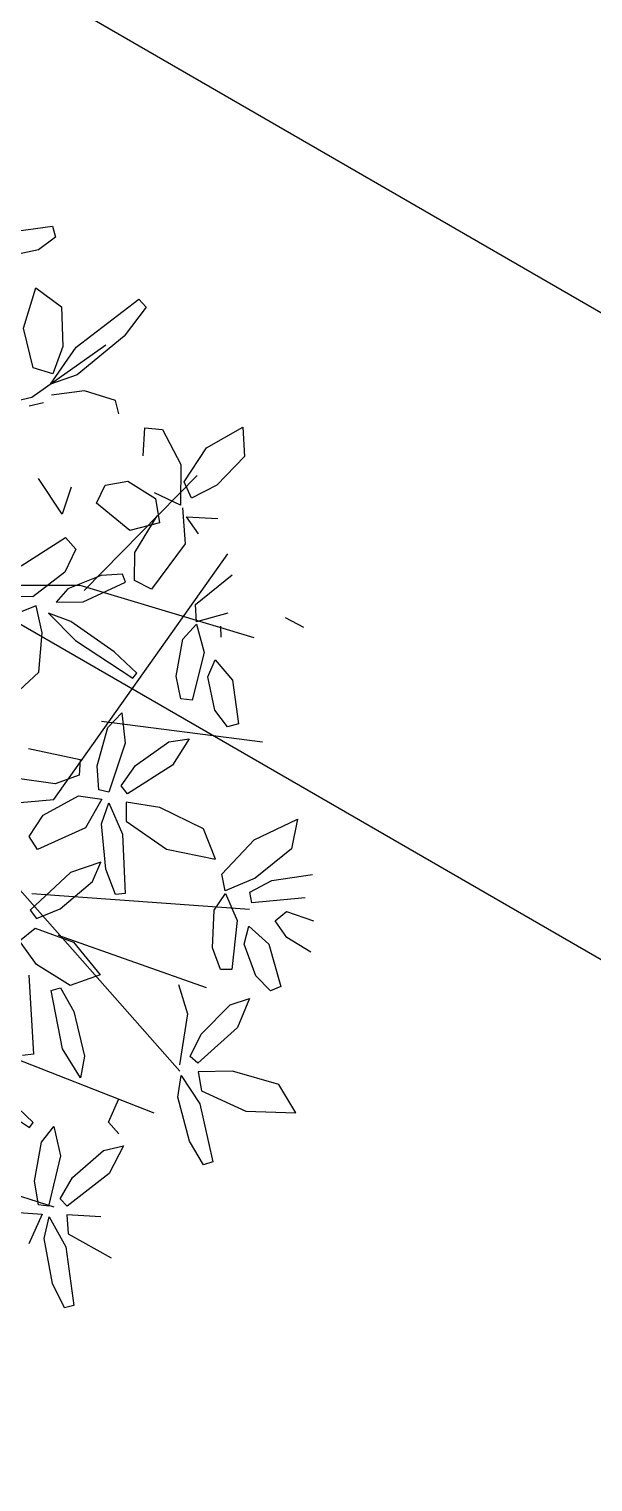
# Model space of a CAD drawing. Extents: x 8365 to 8547, y -347 to -272.
# Drawn here: x 8515.565 to 8516.168, y -302.98 to -301.425 of the extents above; entities that cross this region are included whole.
import ezdxf

# ---------------------------------------------------------------- set-up
doc = ezdxf.new("R2010")
doc.units = 0
doc.layers.get('0').update_dxf_attribs({"linetype": 'CONTINUOUS'})
doc.layers.add('1', color=7, linetype='CONTINUOUS')

msp = doc.modelspace()

# ---------------------------------------------------------------- linework, layer by layer
at = {"color": 62}
for p, q in [((8515.543, -301.6422), (8515.5897, -301.6358)), ((8515.5897, -301.6358), (8515.5929, -301.6476)), ((8515.5929, -301.6476), (8515.5749, -301.661))]:
    msp.add_line(p, q, dxfattribs=at)
at = {"color": 64}
for p, q in [((8515.5749, -301.661), (8515.5395, -301.6684)), ((8515.5587, -301.7449), (8515.5719, -301.7016)), ((8515.5719, -301.7016), (8515.5993, -301.7219)), ((8515.6149, -301.7651), (8515.6823, -301.7138)), ((8515.6823, -301.7138), (8515.6899, -301.7225)), ((8515.5993, -301.7219), (8515.6008, -301.7646)), ((8515.6899, -301.7225), (8515.6666, -301.7533)), ((8515.5691, -301.7873), (8515.5587, -301.7449)), ((8515.5677, -301.8187), (8515.647, -301.7628)), ((8515.6666, -301.7533), (8515.6163, -301.7947)), ((8515.5874, -301.8047), (8515.6149, -301.7651)), ((8515.6008, -301.7646), (8515.5899, -301.7938)), ((8515.5899, -301.7938), (8515.5691, -301.7873)), ((8515.6163, -301.7947), (8515.5874, -301.8047)), ((8515.5647, -301.8279), (8515.5802, -301.8243)), ((8515.624, -301.8118), (8515.5888, -301.8167)), ((8515.6571, -301.8222), (8515.624, -301.8118)), ((8515.6609, -301.8364), (8515.6571, -301.8222)), ((8515.6868, -301.8814), (8515.6886, -301.8517)), ((8515.6886, -301.8517), (8515.7075, -301.8533)), ((8515.7075, -301.8533), (8515.727, -301.8908)), ((8515.7547, -301.8731), (8515.7934, -301.851)), ((8515.7934, -301.851), (8515.7954, -301.8822)), ((8515.7307, -301.9093), (8515.7547, -301.8731)), ((8515.7954, -301.8822), (8515.7658, -301.9131)), ((8515.6461, -301.9129), (8515.6705, -301.9088))]:
    msp.add_line(p, q, dxfattribs=at)
at = {"color": 44}
for p, q in [((8515.3999, -301.8579), (8515.5677, -301.8187)), ((8515.6236, -302.0256), (8515.7448, -301.9026)), ((8515.591, -302.2494), (8515.7775, -301.9865)), ((8515.3347, -302.02), (8515.619, -302.02)), ((8515.619, -302.02), (8515.8054, -302.076)), ((8515.6423, -302.1655), (8515.8147, -302.1878)), ((8515.4046, -302.2661), (8515.591, -302.2494)), ((8515.4838, -302.2661), (8515.7262, -302.5402)), ((8515.5677, -302.35), (8515.8008, -302.3668)), ((8515.5957, -302.3948), (8515.7541, -302.4507)), ((8515.2694, -302.4171), (8515.6982, -302.5849)), ((8515.2741, -302.5849), (8515.591, -302.6856))]:
    msp.add_line(p, q, dxfattribs=at)
at = {"color": 66}
for p, q in [((8515.727, -301.8908), (8515.7269, -301.9342)), ((8515.6002, -301.9441), (8515.5749, -301.9057)), ((8515.6097, -301.915), (8515.6002, -301.9441)), ((8515.6367, -301.9321), (8515.6461, -301.9129)), ((8515.6705, -301.9088), (8515.7001, -301.9272)), ((8515.7385, -301.9267), (8515.7307, -301.9093)), ((8515.7658, -301.9131), (8515.7385, -301.9267)), ((8515.6725, -301.9614), (8515.6367, -301.9321)), ((8515.7269, -301.9342), (8515.6989, -301.9212)), ((8515.7001, -301.9272), (8515.7043, -301.9531)), ((8515.6778, -301.985), (8515.7019, -301.9457)), ((8515.729, -301.9371), (8515.7318, -301.9757)), ((8515.7462, -301.9651), (8515.7332, -301.9469)), ((8515.7332, -301.9469), (8515.7667, -301.9485)), ((8515.7043, -301.9531), (8515.6725, -301.9614)), ((8515.5561, -301.9994), (8515.6038, -301.9689)), ((8515.6038, -301.9689), (8515.6146, -301.9814)), ((8515.7318, -301.9757), (8515.6956, -302.0242)), ((8515.6146, -301.9814), (8515.6029, -302.0062)), ((8515.6776, -302.0149), (8515.6778, -301.985)), ((8515.6029, -302.0062), (8515.5685, -302.0324)), ((8515.6419, -302.0098), (8515.6063, -302.024)), ((8515.6648, -302.0082), (8515.6419, -302.0098)), ((8515.6679, -302.0169), (8515.6648, -302.0082)), ((8515.7427, -302.0408), (8515.7822, -302.0091)), ((8515.6063, -302.024), (8515.5936, -302.0382)), ((8515.6226, -302.0377), (8515.6679, -302.0169)), ((8515.6956, -302.0242), (8515.6776, -302.0149)), ((8515.5685, -302.0324), (8515.5435, -302.0322)), ((8515.5721, -302.0422), (8515.5567, -302.0481)), ((8515.5785, -302.0712), (8515.5721, -302.0422)), ((8515.5936, -302.0382), (8515.6226, -302.0377)), ((8515.7438, -302.0591), (8515.7427, -302.0408)), ((8515.6094, -302.0589), (8515.5855, -302.0499)), ((8515.5855, -302.0499), (8515.6145, -302.0792)), ((8515.7775, -302.05), (8515.7438, -302.0591)), ((8515.8388, -302.0545), (8515.8585, -302.0651)), ((8515.5751, -302.1132), (8515.5785, -302.0712)), ((8515.6559, -302.0913), (8515.6094, -302.0589)), ((8515.7294, -302.0777), (8515.7438, -302.0619)), ((8515.7438, -302.0619), (8515.7521, -302.0922)), ((8515.7705, -302.0756), (8515.7698, -302.064)), ((8515.6145, -302.0792), (8515.6759, -302.1197)), ((8515.7221, -302.1174), (8515.7294, -302.0777)), ((8515.6799, -302.1142), (8515.6559, -302.0913)), ((8515.7521, -302.0922), (8515.7393, -302.1433)), ((8515.7561, -302.1183), (8515.7638, -302.1)), ((8515.7638, -302.1), (8515.7824, -302.1218)), ((8515.5542, -302.1325), (8515.5751, -302.1132)), ((8515.6759, -302.1197), (8515.6799, -302.1142)), ((8515.7272, -302.1417), (8515.7221, -302.1174)), ((8515.7636, -302.1537), (8515.7561, -302.1183)), ((8515.7393, -302.1433), (8515.7272, -302.1417))]:
    msp.add_line(p, q, dxfattribs=at)
at = {"color": 68}
for p, q in [((8515.7824, -302.1218), (8515.7888, -302.1685)), ((8515.649, -302.1724), (8515.6638, -302.1568)), ((8515.6638, -302.1568), (8515.6677, -302.189)), ((8515.777, -302.1717), (8515.7636, -302.1537)), ((8515.6377, -302.2134), (8515.649, -302.1724)), ((8515.7888, -302.1685), (8515.777, -302.1717)), ((8515.5641, -302.1947), (8515.6195, -302.2068)), ((8515.6677, -302.189), (8515.6501, -302.2415)), ((8515.6787, -302.2132), (8515.7144, -302.1876)), ((8515.7144, -302.1876), (8515.7362, -302.1845)), ((8515.7362, -302.1845), (8515.7182, -302.2126)), ((8515.6195, -302.2068), (8515.6183, -302.2233)), ((8515.6394, -302.239), (8515.6377, -302.2134)), ((8515.6631, -302.2347), (8515.6787, -302.2132)), ((8515.7182, -302.2126), (8515.6699, -302.2433)), ((8515.5925, -302.2326), (8515.5496, -302.2267)), ((8515.6183, -302.2233), (8515.5925, -302.2326)), ((8515.6501, -302.2415), (8515.6394, -302.239)), ((8515.6699, -302.2433), (8515.6631, -302.2347)), ((8515.5798, -302.2664), (8515.6177, -302.2454)), ((8515.6177, -302.2454), (8515.6424, -302.2492)), ((8515.6424, -302.2492), (8515.6252, -302.2798)), ((8515.6423, -302.2754), (8515.6499, -302.253)), ((8515.6499, -302.253), (8515.6646, -302.2865)), ((8515.6686, -302.2524), (8515.6685, -302.2728)), ((8515.7047, -302.258), (8515.6686, -302.2524)), ((8515.7515, -302.2807), (8515.7047, -302.258)), ((8515.5647, -302.2892), (8515.5798, -302.2664)), ((8515.6467, -302.3241), (8515.6423, -302.2754)), ((8515.6685, -302.2728), (8515.7117, -302.3026)), ((8515.8056, -302.2926), (8515.852, -302.2704)), ((8515.852, -302.2704), (8515.8458, -302.3024)), ((8515.5736, -302.3031), (8515.5647, -302.2892)), ((8515.6252, -302.2798), (8515.5736, -302.3031)), ((8515.6646, -302.2865), (8515.6674, -302.35)), ((8515.7642, -302.3134), (8515.7515, -302.2807)), ((8515.7117, -302.3026), (8515.7642, -302.3134)), ((8515.771, -302.3294), (8515.8056, -302.2926)), ((8515.8458, -302.3024), (8515.8067, -302.3337)), ((8515.6416, -302.3167), (8515.6091, -302.3278)), ((8515.6327, -302.3374), (8515.6416, -302.3167)), ((8515.6091, -302.3278), (8515.5659, -302.3681)), ((8515.598, -302.3666), (8515.6327, -302.3374)), ((8515.6571, -302.3513), (8515.6467, -302.3241)), ((8515.7746, -302.3474), (8515.771, -302.3294)), ((8515.8067, -302.3337), (8515.7746, -302.3474)), ((8515.8011, -302.3487), (8515.8246, -302.3361)), ((8515.8246, -302.3361), (8515.868, -302.3297)), ((8515.6674, -302.35), (8515.6571, -302.3513)), ((8515.7629, -302.3678), (8515.7749, -302.3502)), ((8515.7749, -302.3502), (8515.7874, -302.379)), ((8515.8033, -302.3601), (8515.8011, -302.3487)), ((8515.5659, -302.3681), (8515.5727, -302.3768)), ((8515.5727, -302.3768), (8515.598, -302.3666)), ((8515.7612, -302.4082), (8515.7629, -302.3678)), ((8515.8603, -302.3548), (8515.8033, -302.3601)), ((8515.8282, -302.3793), (8515.8402, -302.3693)), ((8515.8402, -302.3693), (8515.8691, -302.3794)), ((8515.7874, -302.379), (8515.7818, -302.4314)), ((8515.795, -302.4044), (8515.8001, -302.3851)), ((8515.8001, -302.3851), (8515.8215, -302.4042)), ((8515.8408, -302.3972), (8515.8282, -302.3793)), ((8515.5544, -302.4009), (8515.5713, -302.3872)), ((8515.5713, -302.3872), (8515.6123, -302.4022)), ((8515.8663, -302.4128), (8515.8408, -302.3972)), ((8515.5725, -302.4262), (8515.5544, -302.4009)), ((8515.6123, -302.4022), (8515.6409, -302.4373)), ((8515.7696, -302.4316), (8515.7612, -302.4082)), ((8515.8073, -302.4384), (8515.795, -302.4044)), ((8515.8215, -302.4042), (8515.8343, -302.4496)), ((8515.6088, -302.4487), (8515.5725, -302.4262)), ((8515.7818, -302.4314), (8515.7696, -302.4316)), ((8515.5642, -302.4376), (8515.5693, -302.5222)), ((8515.6409, -302.4373), (8515.6088, -302.4487)), ((8515.8231, -302.4544), (8515.8073, -302.4384)), ((8515.5884, -302.4539), (8515.5984, -302.4512)), ((8515.6003, -302.5164), (8515.5884, -302.4539)), ((8515.5984, -302.4512), (8515.6127, -302.4766)), ((8515.7247, -302.4477), (8515.7341, -302.4788)), ((8515.7798, -302.4694), (8515.8008, -302.4626)), ((8515.8008, -302.4626), (8515.7878, -302.4934)), ((8515.8343, -302.4496), (8515.8231, -302.4544)), ((8515.6127, -302.4766), (8515.624, -302.5242)), ((8515.749, -302.5007), (8515.7798, -302.4694)), ((8515.7341, -302.4788), (8515.7257, -302.5335)), ((8515.7878, -302.4934), (8515.7455, -302.5319)), ((8515.7373, -302.5245), (8515.749, -302.5007)), ((8515.5693, -302.5222), (8515.5577, -302.5236)), ((8515.6196, -302.5474), (8515.6003, -302.5164)), ((8515.624, -302.5242), (8515.6196, -302.5474)), ((8515.7455, -302.5319), (8515.7373, -302.5245)), ((8515.7823, -302.5404), (8515.7458, -302.5411)), ((8515.8322, -302.5547), (8515.7823, -302.5404)), ((8515.7238, -302.5682), (8515.7275, -302.5449)), ((8515.7275, -302.5449), (8515.7476, -302.5754)), ((8515.7458, -302.5411), (8515.7491, -302.5612)), ((8515.8504, -302.5848), (8515.8322, -302.5547)), ((8515.5038, -302.5603), (8515.5652, -302.6007)), ((8515.6497, -302.5951), (8515.6607, -302.57)), ((8515.7364, -302.6154), (8515.7238, -302.5682)), ((8515.7491, -302.5612), (8515.7968, -302.5832)), ((8515.5691, -302.5953), (8515.5452, -302.5723)), ((8515.7476, -302.5754), (8515.7613, -302.6374)), ((8515.7968, -302.5832), (8515.8504, -302.5848)), ((8515.5652, -302.6007), (8515.5691, -302.5953)), ((8515.578, -302.6162), (8515.5913, -302.5994)), ((8515.5913, -302.5994), (8515.5982, -302.631)), ((8515.6609, -302.6073), (8515.6497, -302.5951)), ((8515.5705, -302.6581), (8515.578, -302.6162)), ((8515.7514, -302.6405), (8515.7364, -302.6154)), ((8515.5982, -302.631), (8515.5855, -302.6849)), ((8515.6113, -302.6541), (8515.6445, -302.6253)), ((8515.6445, -302.6253), (8515.6659, -302.6202)), ((8515.6659, -302.6202), (8515.6505, -302.6498)), ((8515.7613, -302.6374), (8515.7514, -302.6405)), ((8515.5746, -302.6835), (8515.5705, -302.6581)), ((8515.5978, -302.6769), (8515.6113, -302.6541)), ((8515.6505, -302.6498), (8515.6053, -302.6849)), ((8515.6053, -302.6849), (8515.5978, -302.6769)), ((8515.5535, -302.6918), (8515.5785, -302.6933)), ((8515.5785, -302.6933), (8515.5642, -302.7253)), ((8515.5855, -302.6849), (8515.5746, -302.6835)), ((8515.6413, -302.6963), (8515.6049, -302.6941)), ((8515.6049, -302.6941), (8515.6066, -302.7144)), ((8515.5808, -302.7194), (8515.5863, -302.6964)), ((8515.5863, -302.6964), (8515.604, -302.7284)), ((8515.5896, -302.7675), (8515.5808, -302.7194)), ((8515.6066, -302.7144), (8515.6525, -302.7401)), ((8515.604, -302.7284), (8515.6127, -302.7913)), ((8515.6026, -302.7936), (8515.5896, -302.7675)), ((8515.6127, -302.7913), (8515.6026, -302.7936))]:
    msp.add_line(p, q, dxfattribs=at)
at = {"layer": '1', "color": 1, "linetype": 'CONTINUOUS'}
for p, q in [((8513.0296, -299.9107), (8520.2383, -304.0727)), ((8513.3813, -300.8066), (8519.7991, -304.5119))]:
    msp.add_line(p, q, dxfattribs=at)

doc.saveas('drawing.dxf')
